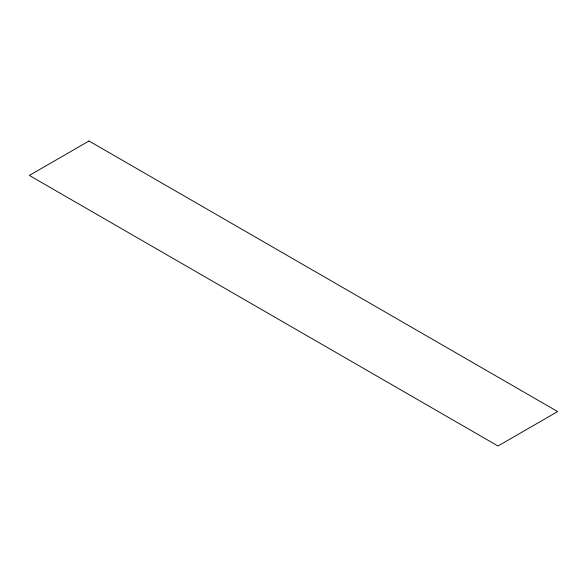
<?xml version="1.0" encoding="UTF-8"?>
<svg xmlns="http://www.w3.org/2000/svg" width="587" height="587" viewBox="0 0 587 587"><rect width="100%" height="100%" fill="white"/><g stroke="black" fill="none" stroke-linecap="round" stroke-linejoin="round"><path stroke-width="0.88" d="M88.997 140.997L29.35 175.432L498.003 446.003L557.65 411.568L88.997 140.997"/></g></svg>
